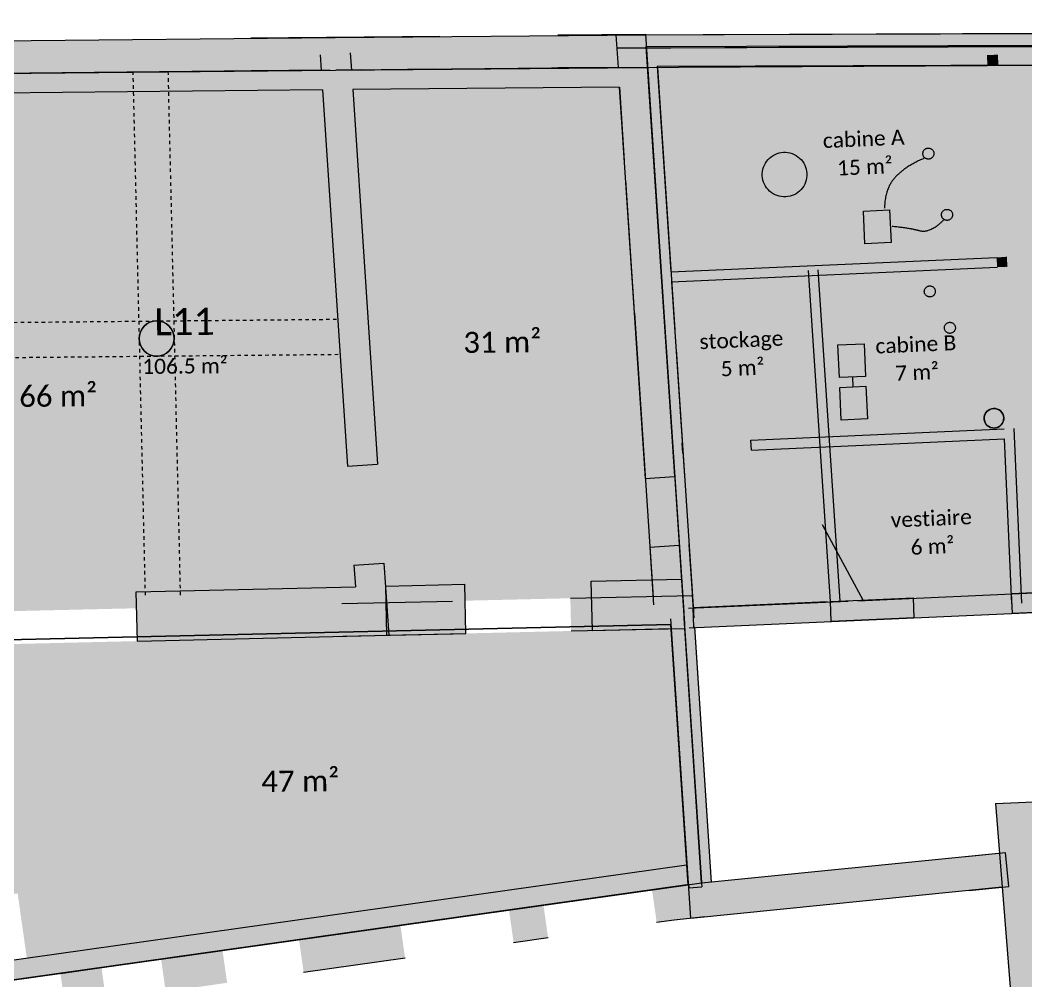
# Model space of a CAD drawing. Header units: centimetres. Extents: x 10781134 to 11746451, y 12092156 to 13482166.
# Drawn here: x 11708525 to 11710061, y 12098134 to 12099601 of the extents above; entities that cross this region are included whole.
import ezdxf

# ---------------------------------------------------------------- set-up
doc = ezdxf.new("R2010")
doc.units = ezdxf.units.CM
doc.header["$LTSCALE"] = 5
doc.linetypes.add('Lijnpatroon-1', pattern=[2.12, 1.06, -1.06])
doc.linetypes.add('Lijnpatroon-11', pattern=[1.058075, 0.705383, -0.352692])
doc.layers.get('0').update_dxf_attribs({"lineweight": 5})
for name, color, linetype, lineweight in [('_Nieuw-2 aanzicht', 7, 'Continuous', 5), ('Bestaand-4 massa', 7, 'Continuous', 5), ('Tekst-ruimtelabel', 7, 'Lijnpatroon-11', 13)]:
    doc.layers.add(name, color=color, linetype=linetype, lineweight=lineweight)
for name, color, linetype, lineweight, true_color in [('_Nieuw-4 massa', 7, 'Continuous', 5, 0xc2324a9a), ('Bestaand-1 stippelijn', 7, 'Lijnpatroon-1', 5, 0xc25d5d5d), ('Bestaand-2 aanzicht', 7, 'Continuous', 5, 0xc2555555), ('Lijnen-meubilair los', 7, 'Continuous', 5, 0xc24c4c4c), ('Oppervlakte-netto', 5, 'Continuous', 5, 0xc20000ff)]:
    doc.layers.add(name, color=color, linetype=linetype, lineweight=lineweight, true_color=true_color)
doc.layers.add('Tekst-ruimtelabel-corrigé', color=7, linetype='Lijnpatroon-11')
doc.styles.add('Corbel', font='')
doc.styles.get('Corbel').set_extended_font_data('Corbel')

msp = doc.modelspace()

# ---------------------------------------------------------------- hatches: boundary and pattern name
at = {"linetype": 'Continuous', "lineweight": 0}
msp.add_hatch(color=254, dxfattribs=at).paths.add_polyline_path([(11708252.6, 12098887.4), (11708382.6, 12098890.4), (11708387.1, 12098695.5), (11709492, 12098721), (11709449.9, 12099356.4), (11709437, 12099529.3), (11709046.7, 12099524.6), (11709046.7, 12099524.7), (11708137.5, 12099516.7), (11708149.3, 12099297.2), (11708099.4, 12099294.5), (11708098.5, 12099312.1), (11708083.3, 12099324.5), (11708056.7, 12099337), (11708041.4, 12099340.3), (11708019.7, 12099340.9), (11708005.3, 12099338.7), (11707988.7, 12099333.3), (11707974.5, 12099325.1), (11707959.6, 12099314.3), (11707943.7, 12099295.3), (11707938.9, 12099286.9), (11707931.8, 12099269), (11707929, 12099256.2), (11707927.9, 12099242.4), (11707928.5, 12099230), (11707930.3, 12099219.3), (11708010.9, 12099241.9), (11708081.3, 12098983.5), (11708250.3, 12098987.4)])
at = {"layer": 'Bestaand-4 massa', "linetype": 'Continuous', "lineweight": 0}
msp.add_hatch(color=7, dxfattribs=at).paths.add_polyline_path([(11710021.3, 12099005.2), (11710022.5, 12099004.3), (11710023.5, 12099003.3), (11710024.5, 12099002.2), (11710025.3, 12099000.9), (11710026.1, 12098999.7), (11710026.6, 12098998.3), (11710027.1, 12098996.9), (11710027.4, 12098995.5), (11710027.6, 12098994), (11710027.6, 12098992.5), (11710027.5, 12098991.1), (11710027.2, 12098989.6), (11710026.8, 12098988.2), (11710026.3, 12098986.8), (11710025.6, 12098985.5), (11710024.8, 12098984.3), (11710023.9, 12098983.1), (11710022.9, 12098982.1), (11710021.8, 12098981.1), (11710020.6, 12098980.3), (11710019.3, 12098979.6), (11710017.9, 12098979), (11710016.5, 12098978.5), (11710015.1, 12098978.2), (11710013.6, 12098978), (11710012.2, 12098978), (11710010.7, 12098978.1), (11710009.2, 12098978.4), (11710007.8, 12098978.8), (11710006.5, 12098979.3), (11710005.1, 12098980), (11710003.9, 12098980.8), (11710002.7, 12098981.7), (11710001.7, 12098982.7), (11710000.7, 12098983.8), (11709999.9, 12098985.1), (11709999.2, 12098986.3), (11709998.6, 12098987.7), (11709998.1, 12098989.1), (11709997.8, 12098990.5), (11709997.7, 12098992), (11709997.6, 12098993.5), (11709997.7, 12098994.9), (11709998, 12098996.4), (11709998.4, 12098997.8), (11709998.9, 12098999.2), (11709999.6, 12099000.5), (11710000.4, 12099001.7), (11710001.3, 12099002.9), (11710002.3, 12099003.9), (11710003.5, 12099004.9), (11710004.7, 12099005.7), (11710006, 12099006.4), (11710007.3, 12099007), (11710008.7, 12099007.5), (11710010.1, 12099007.8), (11710011.6, 12099008), (11710013.1, 12099008), (11710014.5, 12099007.9), (11710016, 12099007.6), (11710017.4, 12099007.2), (11710018.8, 12099006.7), (11710020.1, 12099006)])
at = {"layer": 'Oppervlakte-netto', "linetype": 'Continuous', "lineweight": 0, "true_color": 0x0000bf}
msp.add_hatch(color=41, dxfattribs=at).paths.add_polyline_path([(11710054.5, 12098725.4), (11710760.1, 12098756.6), (11710723.9, 12099572.1), (11710239.6, 12099533.3), (11710018.8, 12099532.6)])
at = {"layer": 'Oppervlakte-netto', "linetype": 'Continuous', "lineweight": 0, "true_color": 0x0000ff}
msp.add_hatch(color=254, dxfattribs=at).paths.add_polyline_path([(11708395, 12098645.4), (11708421, 12098253), (11708521.6, 12098267.3), (11708535.6, 12098168.2), (11709543.1, 12098310.6), (11709520.3, 12098671.7)])

# ---------------------------------------------------------------- linework, layer by layer
at = {"color": 254}
for points in [[(11709520.1, 12099201.4), (11709536.7, 12098954.8), (11709729.9, 12099210.8), (11709746.3, 12098964.1)], [(11709762.3, 12098949.8), (11709777.9, 12098713.6), (11710029, 12098961.8), (11710039.5, 12098724.8)]]:
    msp.add_solid(points, dxfattribs=at)
at = {"layer": '_Nieuw-2 aanzicht'}
msp.add_line((11709750.2, 12098830.6), (11709812.9, 12098714.7), dxfattribs=at)
at = {"layer": '_Nieuw-4 massa'}
for p, q in [((11708877.6, 12099573.9), (11709166.5, 12099576.7)), ((11709346.5, 12099578.5), (11709480.4, 12099579.8)), ((11709436.8, 12099558.5), (11710238.9, 12099563.3)), ((11709481.2, 12099560.8), (11710238.4, 12099563.3)), ((11709481.2, 12099560.8), (11709524.8, 12098903.8)), ((11710003.8, 12099531.9), (11710003.1, 12099547.7)), ((11710018.8, 12099532.6), (11710018.1, 12099548.3)), ((11709438.5, 12099528.5), (11709031.3, 12099524.9)), ((11709347, 12099528.5), (11709438.7, 12099529.4)), ((11709437, 12099528.5), (11710239, 12099533.3)), ((11709483.7, 12099528.8), (11709538.9, 12098696.8)), ((11709498.3, 12099530.8), (11710239.6, 12099533.3)), ((11709498.3, 12099530.8), (11709519.1, 12099216.4)), ((11709498.8, 12099528.9), (11709525.3, 12099127.9)), ((11708985.2, 12099524.5), (11708138.3, 12099515.9)), ((11708878.1, 12099523.9), (11708998.2, 12099525.1)), ((11709008.2, 12099525.2), (11709046.7, 12099525.5)), ((11709076.7, 12099525.8), (11709157.1, 12099526.6)), ((11709167.1, 12099526.7), (11709167, 12099526.7)), ((11709440.5, 12099498.5), (11709033.3, 12099494.9)), ((11708987.2, 12099494.6), (11708138.6, 12099485.9)), ((11709519.1, 12099216.4), (11710016.7, 12099238.7)), ((11710016.7, 12099238.7), (11710016.7, 12099238.7)), ((11710032.4, 12099224.4), (11710031.7, 12099239.4)), ((11709520.1, 12099201.4), (11710017.4, 12099223.7)), ((11709762.9, 12098713), (11709729.5, 12099218.7)), ((11709520.1, 12099201.4), (11709539.8, 12098904.8)), ((11709527.3, 12099097.9), (11709553.8, 12098697.8)), ((11709641.6, 12098959.5), (11710028.3, 12098976.8)), ((11710028.3, 12098976.8), (11710028.3, 12098976.8)), ((11710055.1, 12098710.4), (11710043.3, 12098977.4)), ((11709642.3, 12098944.5), (11710029, 12098961.8)), ((11710040.2, 12098709.7), (11710029, 12098961.8)), ((11709537.4, 12098939.8), (11709536.7, 12098954.8)), ((11709642.3, 12098944.5), (11709641.6, 12098959.5)), ((11709531.8, 12098799.1), (11709565.9, 12098283.8)), ((11709546.8, 12098800), (11709553.1, 12098703.7)), ((11709547.3, 12098673), (11711524.9, 12098760.4)), ((11709805, 12098714.4), (11710924.9, 12098763.9)), ((11710039.5, 12098725.2), (11710170.6, 12098731)), ((11709365.7, 12098718.1), (11709551.9, 12098722.4)), ((11709551.9, 12098722.4), (11709554.1, 12098688.4)), ((11709762.9, 12098713), (11709889.6, 12098718.6)), ((11709890.9, 12098688.6), (11709889.6, 12098718.6)), ((11710040.8, 12098695.2), (11710039.5, 12098725.2)), ((11709016.9, 12098710), (11709185.8, 12098713.9)), ((11709546, 12098702.9), (11709790, 12098713.7)), ((11709758, 12098712.7), (11709553.1, 12098703.7)), ((11709553.1, 12098703.7), (11709743, 12098712.1)), ((11709554.5, 12098673.7), (11709553.1, 12098703.7)), ((11709764.2, 12098683), (11709762.9, 12098713)), ((11710040.8, 12098695.2), (11710171.9, 12098701)), ((11709553.8, 12098697.8), (11709553.5, 12098697.7)), ((11709764.2, 12098683), (11709890.9, 12098688.6)), ((11709366.9, 12098668.1), (11709540.2, 12098672.1)), ((11709540.2, 12098672.1), (11709565.9, 12098283.8)), ((11709555.1, 12098673.7), (11709554.5, 12098673.7)), ((11709555.1, 12098673.7), (11709580.9, 12098284.7)), ((11709018.1, 12098660), (11709186.9, 12098663.9)), ((11709556.1, 12098658.5), (11709580.9, 12098284.7)), ((11709543.1, 12098310.6), (11708311.5, 12098136.6)), ((11709547.3, 12098280.9), (11708304.5, 12098105.3))]:
    msp.add_line(p, q, dxfattribs=at)
at = {"layer": '_Nieuw-4 massa', "color": 175, "true_color": 0x0000ff}
for points in [[(11708878.1, 12099523.9), (11708877.6, 12099573.9), (11709167, 12099526.7), (11709166.5, 12099576.7)], [(11709347, 12099528.5), (11709346.5, 12099578.5), (11709438.7, 12099529.4), (11709480.4, 12099579.8)], [(11709437, 12099528.5), (11709436.8, 12099558.5), (11710239, 12099533.3), (11710238.9, 12099563.3)], [(11709498.3, 12099530.8), (11709481.2, 12099560.8), (11710239.6, 12099533.3), (11710238.4, 12099563.3)], [(11709481.2, 12099560.8), (11709498.3, 12099530.8), (11709524.8, 12098903.8), (11709539.8, 12098904.8)], [(11710018.8, 12099532.6), (11710003.8, 12099531.9), (11710018.1, 12099548.3), (11710003.1, 12099547.7)], [(11709438.5, 12099528.5), (11709440.5, 12099498.5), (11709031.3, 12099524.9), (11709033.3, 12099494.9)], [(11709483.7, 12099528.8), (11709498.8, 12099528.9), (11709538.9, 12098696.8), (11709553.8, 12098697.8)], [(11708985.2, 12099524.5), (11708987.2, 12099494.6), (11708138.3, 12099515.9), (11708138.6, 12099485.9)], [(11709520.1, 12099201.4), (11709519.1, 12099216.4), (11710017.4, 12099223.7), (11710016.7, 12099238.7)], [(11710032.4, 12099224.4), (11710017.4, 12099223.7), (11710031.7, 12099239.4), (11710016.7, 12099238.7)], [(11709642.3, 12098944.5), (11709641.6, 12098959.5), (11710029, 12098961.8), (11710028.3, 12098976.8)], [(11710055.1, 12098710.4), (11710040.2, 12098709.7), (11710043.3, 12098977.4), (11710028.3, 12098976.8)], [(11709537.4, 12098939.8), (11709536.7, 12098954.8), (11709537.4, 12098939.8), (11709536.7, 12098954.8)], [(11709531.8, 12098799.1), (11709546.8, 12098800), (11709565.9, 12098283.8), (11709580.9, 12098284.7)], [(11709547.3, 12098673), (11709546, 12098702.9), (11711524.9, 12098760.4), (11711552.6, 12098791.7)], [(11710040.8, 12098695.2), (11710039.5, 12098725.2), (11710171.9, 12098701), (11710170.6, 12098731)], [(11709366.9, 12098668.1), (11709365.7, 12098718.1), (11709540.2, 12098672.1), (11709551.9, 12098722.4)], [(11709540.2, 12098672.1), (11709551.9, 12098722.4), (11709565.9, 12098283.8), (11709580.9, 12098284.7)], [(11709764.2, 12098683), (11709762.9, 12098713), (11709890.9, 12098688.6), (11709889.6, 12098718.6)], [(11709018.1, 12098660), (11709016.9, 12098710), (11709186.9, 12098663.9), (11709185.8, 12098713.9)], [(11709555.1, 12098673.7), (11709553.1, 12098703.7), (11709554.5, 12098673.7), (11709553.1, 12098703.7)], [(11709543.1, 12098310.6), (11709547.3, 12098280.9), (11708311.5, 12098136.6), (11708304.5, 12098105.3)]]:
    msp.add_solid(points, dxfattribs=at)
at = {"layer": 'Bestaand-1 stippelijn'}
for p, q in [((11708697.5, 12099522.8), (11708716.3, 12098721.5)), ((11708751.1, 12099522.8), (11708769.9, 12098722.7)), ((11708155.4, 12099136), (11709010.4, 12099144.3)), ((11708157.8, 12099082.4), (11709013.9, 12099090.7))]:
    msp.add_line(p, q, dxfattribs=at)
at = {"layer": 'Bestaand-2 aanzicht'}
msp.add_line((11710014.9, 12098404.4), (11711873.7, 12098486.9), dxfattribs=at)
msp.add_line((11710014.9, 12098404.4), (11711873.7, 12098486.9), dxfattribs=at)
at = {"layer": 'Bestaand-4 massa'}
for p, q in [((11708086, 12099565.3), (11709006.4, 12099574.8)), ((11709006.4, 12099574.7), (11709481.4, 12099578.5)), ((11709006.4, 12099574.7), (11709006.4, 12099574.8)), ((11709435.2, 12099578.5), (11710220.2, 12099581.1)), ((11709435.2, 12099578.5), (11709438.5, 12099528.5)), ((11709436.7, 12099578.8), (11710224, 12099581.4)), ((11709480.4, 12099579.8), (11709537.2, 12098722.9)), ((11709436.7, 12099558.8), (11710224.8, 12099561.4)), ((11709481.6, 12099558.6), (11710221, 12099561.1)), ((11708983.6, 12099548.2), (11708985.2, 12099524.5)), ((11709029.5, 12099551.2), (11709031.3, 12099524.9)), ((11709481.6, 12099558.6), (11709525, 12098903.8)), ((11709006.8, 12099524.7), (11709481.8, 12099528.5)), ((11709438.7, 12099529.4), (11709438.7, 12099528.5)), ((11708138.3, 12099515.9), (11709006.8, 12099524.8)), ((11709006.8, 12099524.8), (11709006.9, 12099524.8)), ((11709006.8, 12099524.8), (11709006.8, 12099524.7)), ((11709440.5, 12099498.5), (11709480.1, 12098900.9)), ((11709440.7, 12099498.5), (11709448.1, 12099386.3)), ((11708987.2, 12099494.6), (11709025.2, 12098919.6)), ((11709033.3, 12099494.9), (11709071.1, 12098922.7)), ((11709450.1, 12099356.4), (11709462.9, 12099163.3)), ((11709463.6, 12099153.3), (11709492.3, 12098720)), ((11709025.2, 12098919.6), (11709071.1, 12098922.7)), ((11709480.1, 12098900.9), (11709525, 12098903.8)), ((11709487, 12098796.1), (11709531.9, 12098799.1)), ((11709487, 12098796.1), (11709492.9, 12098707.8)), ((11709531.9, 12098799.1), (11709537.8, 12098710.8)), ((11709035.2, 12098768.8), (11709081.1, 12098771.9)), ((11709035.2, 12098768.8), (11709037.4, 12098735.5)), ((11709081.1, 12098771.9), (11709088.4, 12098661.7)), ((11709397.7, 12098744), (11709535.3, 12098747.3)), ((11709535.3, 12098747.3), (11709539.8, 12098679.7)), ((11708702.7, 12098727.7), (11709037.4, 12098735.5)), ((11709083.7, 12098736.6), (11709204.6, 12098739.5)), ((11709085.5, 12098661.7), (11709083.7, 12098736.6)), ((11709206.3, 12098664.5), (11709204.6, 12098739.5)), ((11709399.5, 12098669), (11709397.7, 12098744)), ((11708704.5, 12098652.7), (11708702.7, 12098727.7)), ((11709549.6, 12098229.6), (11709519.3, 12098686.5)), ((11709566.1, 12098283.5), (11709539.3, 12098687.8)), ((11709399.5, 12098669), (11709520.3, 12098671.9)), ((11709520.3, 12098671.9), (11709519.9, 12098678.4)), ((11708704.5, 12098652.7), (11709088.4, 12098661.7)), ((11709085.5, 12098661.7), (11709206.3, 12098664.5)), ((11710014.9, 12098404.4), (11710590, 12098429.9)), ((11710014.9, 12098404.4), (11710382.2, 12098420.7)), ((11710014.9, 12098404.4), (11710051.4, 12097949.1)), ((11710014.9, 12098404.4), (11710095.8, 12097395.6)), ((11709566.1, 12098283.5), (11710019.5, 12098328.9)), ((11709969.8, 12098323.6), (11710030.3, 12098329.6)), ((11710035.4, 12098277.9), (11710030.3, 12098329.6)), ((11709490.5, 12098272.8), (11709566, 12098283.5)), ((11709546.2, 12098281.2), (11709546.5, 12098275.8)), ((11709546.5, 12098275.8), (11709566.5, 12098277.2)), ((11709549.6, 12098229.6), (11710024.7, 12098277.2)), ((11709566, 12098283.5), (11709565.8, 12098283.5)), ((11709566.1, 12098282.6), (11709566.5, 12098277.2)), ((11709974.9, 12098271.9), (11710035.4, 12098277.9)), ((11709272, 12098242), (11709324.7, 12098249.4)), ((11709497.5, 12098223.3), (11709524.1, 12098227.1)), ((11709524.1, 12098227.1), (11709570.9, 12098231.8)), ((11708951.3, 12098196.7), (11709106.2, 12098218.6)), ((11709279, 12098192.5), (11709331.6, 12098199.9)), ((11708740.7, 12098166.9), (11708834.5, 12098180.2)), ((11708958.3, 12098147.2), (11709113.2, 12098169.1)), ((11708586.9, 12098145.2), (11708649.6, 12098154.1))]:
    msp.add_line(p, q, dxfattribs=at)
at = {"layer": 'Bestaand-4 massa', "linetype": 'Continuous', "lineweight": 5}
msp.add_lwpolyline([(11709481.7, 12099556.6)], dxfattribs=at)
msp.add_lwpolyline([(11709481.7, 12099556.6)], dxfattribs=at)
at = {"layer": 'Bestaand-4 massa'}
for points in [[(11708733.9, 12099141.6), (11708739.1, 12099141.1), (11708744.1, 12099139.6), (11708748.8, 12099137.1), (11708752.8, 12099133.8), (11708756.2, 12099129.7), (11708758.7, 12099125.1), (11708760.2, 12099120.1), (11708760.7, 12099114.8), (11708760.2, 12099109.6), (11708758.7, 12099104.6), (11708756.2, 12099099.9), (11708752.8, 12099095.9), (11708748.8, 12099092.5), (11708744.1, 12099090.1), (11708739.1, 12099088.5), (11708733.9, 12099088), (11708728.7, 12099088.5), (11708723.6, 12099090.1), (11708719, 12099092.5), (11708714.9, 12099095.9), (11708711.6, 12099099.9), (11708709.1, 12099104.6), (11708707.6, 12099109.6), (11708707.1, 12099114.8), (11708707.6, 12099120.1), (11708709.1, 12099125.1), (11708711.6, 12099129.7), (11708714.9, 12099133.8), (11708719, 12099137.1), (11708723.6, 12099139.6), (11708728.7, 12099141.1), (11708733.9, 12099141.6)], [(11708733.9, 12099141.6), (11708739.1, 12099141.1), (11708744.1, 12099139.6), (11708748.8, 12099137.1), (11708752.8, 12099133.8), (11708756.2, 12099129.7), (11708758.7, 12099125.1), (11708760.2, 12099120.1), (11708760.7, 12099114.8), (11708760.2, 12099109.6), (11708758.7, 12099104.6), (11708756.2, 12099099.9), (11708752.8, 12099095.9), (11708748.8, 12099092.5), (11708744.1, 12099090.1), (11708739.1, 12099088.5), (11708733.9, 12099088), (11708728.7, 12099088.5), (11708723.6, 12099090.1), (11708719, 12099092.5), (11708714.9, 12099095.9), (11708711.6, 12099099.9), (11708709.1, 12099104.6), (11708707.6, 12099109.6), (11708707.1, 12099114.8), (11708707.6, 12099120.1), (11708709.1, 12099125.1), (11708711.6, 12099129.7), (11708714.9, 12099133.8), (11708719, 12099137.1), (11708723.6, 12099139.6), (11708728.7, 12099141.1), (11708733.9, 12099141.6)], [(11708709.1, 12099125.1), (11708709.1, 12099125.1), (11708711.6, 12099129.7), (11708711.6, 12099129.7), (11708709.1, 12099125.1)], [(11708711.6, 12099129.7), (11708711.6, 12099129.7), (11708714.9, 12099133.8), (11708714.9, 12099133.8), (11708711.6, 12099129.7)], [(11708714.9, 12099133.8), (11708714.9, 12099133.8), (11708719, 12099137.1), (11708719, 12099137.1), (11708714.9, 12099133.8)], [(11708719, 12099137.1), (11708719, 12099137.1), (11708723.6, 12099139.6), (11708723.6, 12099139.6), (11708719, 12099137.1)], [(11708723.6, 12099139.6), (11708723.6, 12099139.6), (11708728.7, 12099141.1), (11708728.7, 12099141.1), (11708723.6, 12099139.6)], [(11708728.7, 12099141.1), (11708728.7, 12099141.1), (11708733.9, 12099141.6), (11708733.9, 12099141.6), (11708728.7, 12099141.1)], [(11708733.9, 12099141.6), (11708733.9, 12099141.6), (11708739.1, 12099141.1), (11708739.1, 12099141.1), (11708733.9, 12099141.6)], [(11708739.1, 12099141.1), (11708739.1, 12099141.1), (11708744.1, 12099139.6), (11708744.1, 12099139.6), (11708739.1, 12099141.1)], [(11708744.1, 12099139.6), (11708744.1, 12099139.6), (11708748.8, 12099137.1), (11708748.8, 12099137.1), (11708744.1, 12099139.6)], [(11708748.8, 12099137.1), (11708748.8, 12099137.1), (11708752.8, 12099133.8), (11708752.8, 12099133.8), (11708748.8, 12099137.1)], [(11708752.8, 12099133.8), (11708752.8, 12099133.8), (11708756.2, 12099129.7), (11708756.2, 12099129.7), (11708752.8, 12099133.8)], [(11708756.2, 12099129.7), (11708756.2, 12099129.7), (11708758.7, 12099125.1), (11708758.7, 12099125.1), (11708756.2, 12099129.7)], [(11708707.1, 12099114.8), (11708707.1, 12099114.8), (11708707.6, 12099120.1), (11708707.6, 12099120.1), (11708707.1, 12099114.8)], [(11708707.6, 12099109.6), (11708707.6, 12099109.6), (11708707.1, 12099114.8), (11708707.1, 12099114.8), (11708707.6, 12099109.6)], [(11708707.6, 12099120.1), (11708707.6, 12099120.1), (11708709.1, 12099125.1), (11708709.1, 12099125.1), (11708707.6, 12099120.1)], [(11708758.7, 12099125.1), (11708758.7, 12099125.1), (11708760.2, 12099120.1), (11708760.2, 12099120.1), (11708758.7, 12099125.1)], [(11708760.2, 12099120.1), (11708760.2, 12099120.1), (11708760.7, 12099114.8), (11708760.7, 12099114.8), (11708760.2, 12099120.1)], [(11708760.7, 12099114.8), (11708760.7, 12099114.8), (11708760.2, 12099109.6), (11708760.2, 12099109.6), (11708760.7, 12099114.8)], [(11708709.1, 12099104.6), (11708709.1, 12099104.6), (11708707.6, 12099109.6), (11708707.6, 12099109.6), (11708709.1, 12099104.6)], [(11708711.6, 12099099.9), (11708711.6, 12099099.9), (11708709.1, 12099104.6), (11708709.1, 12099104.6), (11708711.6, 12099099.9)], [(11708714.9, 12099095.9), (11708714.9, 12099095.9), (11708711.6, 12099099.9), (11708711.6, 12099099.9), (11708714.9, 12099095.9)], [(11708756.2, 12099099.9), (11708756.2, 12099099.9), (11708752.8, 12099095.9), (11708752.8, 12099095.9), (11708756.2, 12099099.9)], [(11708758.7, 12099104.6), (11708758.7, 12099104.6), (11708756.2, 12099099.9), (11708756.2, 12099099.9), (11708758.7, 12099104.6)], [(11708760.2, 12099109.6), (11708760.2, 12099109.6), (11708758.7, 12099104.6), (11708758.7, 12099104.6), (11708760.2, 12099109.6)], [(11708719, 12099092.5), (11708719, 12099092.5), (11708714.9, 12099095.9), (11708714.9, 12099095.9), (11708719, 12099092.5)], [(11708723.6, 12099090.1), (11708723.6, 12099090.1), (11708719, 12099092.5), (11708719, 12099092.5), (11708723.6, 12099090.1)], [(11708728.7, 12099088.5), (11708728.7, 12099088.5), (11708723.6, 12099090.1), (11708723.6, 12099090.1), (11708728.7, 12099088.5)], [(11708733.9, 12099088), (11708733.9, 12099088), (11708728.7, 12099088.5), (11708728.7, 12099088.5), (11708733.9, 12099088)], [(11708739.1, 12099088.5), (11708739.1, 12099088.5), (11708733.9, 12099088), (11708733.9, 12099088), (11708739.1, 12099088.5)], [(11708744.1, 12099090.1), (11708744.1, 12099090.1), (11708739.1, 12099088.5), (11708739.1, 12099088.5), (11708744.1, 12099090.1)], [(11708748.8, 12099092.5), (11708748.8, 12099092.5), (11708744.1, 12099090.1), (11708744.1, 12099090.1), (11708748.8, 12099092.5)], [(11708752.8, 12099095.9), (11708752.8, 12099095.9), (11708748.8, 12099092.5), (11708748.8, 12099092.5), (11708752.8, 12099095.9)], [(11710027.6, 12098993.7), (11710027.4, 12098990.7), (11710026.7, 12098987.9), (11710025.4, 12098985.2), (11710023.7, 12098982.9), (11710021.5, 12098980.9), (11710019, 12098979.4), (11710016.2, 12098978.4), (11710013.3, 12098978), (11710010.3, 12098978.2), (11710007.5, 12098978.9), (11710004.8, 12098980.2), (11710002.5, 12098981.9), (11710000.5, 12098984.1), (11709999, 12098986.7), (11709998, 12098989.4), (11709997.6, 12098992.3), (11709997.8, 12098995.3), (11709998.5, 12098998.1), (11709999.8, 12099000.8), (11710001.6, 12099003.1), (11710003.7, 12099005.1), (11710006.3, 12099006.6), (11710009, 12099007.6), (11710012, 12099008), (11710014.9, 12099007.8), (11710017.7, 12099007.1), (11710020.4, 12099005.8), (11710022.7, 12099004.1), (11710024.7, 12099001.9), (11710026.2, 12098999.3), (11710027.2, 12098996.6), (11710027.6, 12098993.7)], [(11710027.6, 12098993.7), (11710027.4, 12098990.7), (11710026.7, 12098987.9), (11710025.4, 12098985.2), (11710023.7, 12098982.9), (11710021.5, 12098980.9), (11710019, 12098979.4), (11710016.2, 12098978.4), (11710013.3, 12098978), (11710010.3, 12098978.2), (11710007.5, 12098978.9), (11710004.8, 12098980.2), (11710002.5, 12098981.9), (11710000.5, 12098984.1), (11709999, 12098986.7), (11709998, 12098989.4), (11709997.6, 12098992.3), (11709997.8, 12098995.3), (11709998.5, 12098998.1), (11709999.8, 12099000.8), (11710001.6, 12099003.1), (11710003.7, 12099005.1), (11710006.3, 12099006.6), (11710009, 12099007.6), (11710012, 12099008), (11710014.9, 12099007.8), (11710017.7, 12099007.1), (11710020.4, 12099005.8), (11710022.7, 12099004.1), (11710024.7, 12099001.9), (11710026.2, 12098999.3), (11710027.2, 12098996.6), (11710027.6, 12098993.7)], [(11710003.7, 12099005.1), (11710003.7, 12099005.1), (11710006.3, 12099006.6), (11710006.3, 12099006.6), (11710003.7, 12099005.1)], [(11710006.3, 12099006.6), (11710006.3, 12099006.6), (11710009, 12099007.6), (11710009, 12099007.6), (11710006.3, 12099006.6)], [(11710009, 12099007.6), (11710009, 12099007.6), (11710012, 12099008), (11710012, 12099008), (11710009, 12099007.6)], [(11710012, 12099008), (11710012, 12099008), (11710014.9, 12099007.8), (11710014.9, 12099007.8), (11710012, 12099008)], [(11710014.9, 12099007.8), (11710014.9, 12099007.8), (11710017.7, 12099007.1), (11710017.7, 12099007.1), (11710014.9, 12099007.8)], [(11710017.7, 12099007.1), (11710017.7, 12099007.1), (11710020.4, 12099005.8), (11710020.4, 12099005.8), (11710017.7, 12099007.1)], [(11709997.6, 12098992.3), (11709997.6, 12098992.3), (11709997.8, 12098995.3), (11709997.8, 12098995.3), (11709997.6, 12098992.3)], [(11709998, 12098989.4), (11709998, 12098989.4), (11709997.6, 12098992.3), (11709997.6, 12098992.3), (11709998, 12098989.4)], [(11709997.8, 12098995.3), (11709997.8, 12098995.3), (11709998.5, 12098998.1), (11709998.5, 12098998.1), (11709997.8, 12098995.3)], [(11709998.5, 12098998.1), (11709998.5, 12098998.1), (11709999.8, 12099000.8), (11709999.8, 12099000.8), (11709998.5, 12098998.1)], [(11709999.8, 12099000.8), (11709999.8, 12099000.8), (11710001.6, 12099003.1), (11710001.6, 12099003.1), (11709999.8, 12099000.8)], [(11710001.6, 12099003.1), (11710001.6, 12099003.1), (11710003.7, 12099005.1), (11710003.7, 12099005.1), (11710001.6, 12099003.1)], [(11710020.4, 12099005.8), (11710020.4, 12099005.8), (11710022.7, 12099004.1), (11710022.7, 12099004.1), (11710020.4, 12099005.8)], [(11710022.7, 12099004.1), (11710022.7, 12099004.1), (11710024.7, 12099001.9), (11710024.7, 12099001.9), (11710022.7, 12099004.1)], [(11710024.7, 12099001.9), (11710024.7, 12099001.9), (11710026.2, 12098999.3), (11710026.2, 12098999.3), (11710024.7, 12099001.9)], [(11710026.2, 12098999.3), (11710026.2, 12098999.3), (11710027.2, 12098996.6), (11710027.2, 12098996.6), (11710026.2, 12098999.3)], [(11710027.2, 12098996.6), (11710027.2, 12098996.6), (11710027.6, 12098993.7), (11710027.6, 12098993.7), (11710027.2, 12098996.6)], [(11710027.6, 12098993.7), (11710027.6, 12098993.7), (11710027.4, 12098990.7), (11710027.4, 12098990.7), (11710027.6, 12098993.7)], [(11709999, 12098986.7), (11709999, 12098986.7), (11709998, 12098989.4), (11709998, 12098989.4), (11709999, 12098986.7)], [(11710000.5, 12098984.1), (11710000.5, 12098984.1), (11709999, 12098986.7), (11709999, 12098986.7), (11710000.5, 12098984.1)], [(11710002.5, 12098981.9), (11710002.5, 12098981.9), (11710000.5, 12098984.1), (11710000.5, 12098984.1), (11710002.5, 12098981.9)], [(11710004.8, 12098980.2), (11710004.8, 12098980.2), (11710002.5, 12098981.9), (11710002.5, 12098981.9), (11710004.8, 12098980.2)], [(11710007.5, 12098978.9), (11710007.5, 12098978.9), (11710004.8, 12098980.2), (11710004.8, 12098980.2), (11710007.5, 12098978.9)], [(11710010.3, 12098978.2), (11710010.3, 12098978.2), (11710007.5, 12098978.9), (11710007.5, 12098978.9), (11710010.3, 12098978.2)], [(11710013.3, 12098978), (11710013.3, 12098978), (11710010.3, 12098978.2), (11710010.3, 12098978.2), (11710013.3, 12098978)], [(11710016.2, 12098978.4), (11710016.2, 12098978.4), (11710013.3, 12098978), (11710013.3, 12098978), (11710016.2, 12098978.4)], [(11710019, 12098979.4), (11710019, 12098979.4), (11710016.2, 12098978.4), (11710016.2, 12098978.4), (11710019, 12098979.4)], [(11710021.5, 12098980.9), (11710021.5, 12098980.9), (11710019, 12098979.4), (11710019, 12098979.4), (11710021.5, 12098980.9)], [(11710023.7, 12098982.9), (11710023.7, 12098982.9), (11710021.5, 12098980.9), (11710021.5, 12098980.9), (11710023.7, 12098982.9)], [(11710025.4, 12098985.2), (11710025.4, 12098985.2), (11710023.7, 12098982.9), (11710023.7, 12098982.9), (11710025.4, 12098985.2)], [(11710026.7, 12098987.9), (11710026.7, 12098987.9), (11710025.4, 12098985.2), (11710025.4, 12098985.2), (11710026.7, 12098987.9)], [(11710027.4, 12098990.7), (11710027.4, 12098990.7), (11710026.7, 12098987.9), (11710026.7, 12098987.9), (11710027.4, 12098990.7)], [(11708429.6, 12098123), (11708394.5, 12098652.2), (11709519.4, 12098678.2), (11709545.7, 12098280.6), (11708429.6, 12098123)], [(11708429.6, 12098123), (11708394.5, 12098652.2), (11709519.4, 12098678.2), (11709545.7, 12098280.6), (11708429.6, 12098123)], [(11708394.5, 12098652.2), (11708394.5, 12098652.2), (11709519.4, 12098678.2), (11709519.4, 12098678.2), (11708394.5, 12098652.2)], [(11709519.4, 12098678.2), (11709519.4, 12098678.2), (11709545.7, 12098280.6), (11709545.7, 12098280.6), (11709519.4, 12098678.2)], [(11709545.7, 12098280.6), (11709545.7, 12098280.6), (11708429.6, 12098123), (11708429.6, 12098123), (11709545.7, 12098280.6)]]:
    msp.add_lwpolyline(points, dxfattribs=at)
at = {"layer": 'Bestaand-4 massa', "flags": 128}
msp.add_lwpolyline([(11710021.3, 12099005.2), (11710022.5, 12099004.3), (11710023.5, 12099003.3), (11710024.5, 12099002.2), (11710025.3, 12099000.9), (11710026.1, 12098999.7), (11710026.6, 12098998.3), (11710027.1, 12098996.9), (11710027.4, 12098995.5), (11710027.6, 12098994), (11710027.6, 12098992.5), (11710027.5, 12098991.1), (11710027.2, 12098989.6), (11710026.8, 12098988.2), (11710026.3, 12098986.8), (11710025.6, 12098985.5), (11710024.8, 12098984.3), (11710023.9, 12098983.1), (11710022.9, 12098982.1), (11710021.8, 12098981.1), (11710020.6, 12098980.3), (11710019.3, 12098979.6), (11710017.9, 12098979), (11710016.5, 12098978.5), (11710015.1, 12098978.2), (11710013.6, 12098978), (11710012.2, 12098978), (11710010.7, 12098978.1), (11710009.2, 12098978.4), (11710007.8, 12098978.8), (11710006.5, 12098979.3), (11710005.1, 12098980), (11710003.9, 12098980.8), (11710002.7, 12098981.7), (11710001.7, 12098982.7), (11710000.7, 12098983.8), (11709999.9, 12098985.1), (11709999.2, 12098986.3), (11709998.6, 12098987.7), (11709998.1, 12098989.1), (11709997.8, 12098990.5), (11709997.7, 12098992), (11709997.6, 12098993.5), (11709997.7, 12098994.9), (11709998, 12098996.4), (11709998.4, 12098997.8), (11709998.9, 12098999.2), (11709999.6, 12099000.5), (11710000.4, 12099001.7), (11710001.3, 12099002.9), (11710002.3, 12099003.9), (11710003.5, 12099004.9), (11710004.7, 12099005.7), (11710006, 12099006.4), (11710007.3, 12099007), (11710008.7, 12099007.5), (11710010.1, 12099007.8), (11710011.6, 12099008), (11710013.1, 12099008), (11710014.5, 12099007.9), (11710016, 12099007.6), (11710017.4, 12099007.2), (11710018.8, 12099006.7), (11710020.1, 12099006)], close=True, dxfattribs=at)
at = {"layer": 'Bestaand-4 massa', "color": 7}
for points in [[(11708138.3, 12099515.9), (11708086, 12099565.3), (11709006.9, 12099524.8), (11709006.4, 12099574.8)], [(11709006.8, 12099524.7), (11709006.4, 12099574.7), (11709481.8, 12099528.5), (11709481.4, 12099578.5)], [(11709481.6, 12099558.6), (11709435.2, 12099578.5), (11710221, 12099561.1), (11710220.2, 12099581.1)], [(11709435.2, 12099578.5), (11709481.6, 12099558.6), (11709480.1, 12098900.9), (11709525, 12098903.8)], [(11709436.7, 12099558.8), (11709436.7, 12099578.8), (11710224.8, 12099561.4), (11710224, 12099581.4)], [(11709438.7, 12099529.4), (11709480.4, 12099579.8), (11709492.3, 12098720), (11709537.2, 12098722.9)], [(11708983.6, 12099548.2), (11709029.5, 12099551.2), (11709025.2, 12098919.6), (11709071.1, 12098922.7)], [(11709487, 12098796.1), (11709531.9, 12098799.1), (11709492.9, 12098707.8), (11709537.8, 12098710.8)], [(11709035.2, 12098768.8), (11709081.1, 12098771.9), (11709037.4, 12098735.5), (11709088.4, 12098661.7)], [(11709399.5, 12098669), (11709397.7, 12098744), (11709520.3, 12098671.9), (11709535.3, 12098747.3)], [(11709520.3, 12098671.9), (11709535.3, 12098747.3), (11709519.9, 12098678.4), (11709539.8, 12098679.7)], [(11708704.5, 12098652.7), (11708702.7, 12098727.7), (11709088.4, 12098661.7), (11709037.4, 12098735.5)], [(11709085.5, 12098661.7), (11709083.7, 12098736.6), (11709206.3, 12098664.5), (11709204.6, 12098739.5)], [(11709566.1, 12098283.5), (11709549.6, 12098229.6), (11709539.3, 12098687.8), (11709519.3, 12098686.5)], [(11710118.7, 12098316.9), (11710014.9, 12098404.4), (11710594, 12098338), (11710590, 12098429.9)], [(11710118.7, 12098316.9), (11710014.9, 12098404.4), (11710386.3, 12098328.8), (11710382.2, 12098420.7)], [(11710014.9, 12098404.4), (11710118.7, 12098316.9), (11710051.4, 12097949.1), (11710147.6, 12097956.8)], [(11710014.9, 12098404.4), (11710118.7, 12098316.9), (11710095.8, 12097395.6), (11710181.5, 12097534.1)], [(11709549.6, 12098229.6), (11709566.1, 12098283.5), (11710024.7, 12098277.2), (11710019.5, 12098328.9)], [(11709974.9, 12098271.9), (11709969.8, 12098323.6), (11710035.4, 12098277.9), (11710030.3, 12098329.6)], [(11709814.7, 12098256), (11709809.6, 12098307.7), (11709814.7, 12098256), (11709809.6, 12098307.7)], [(11709497.5, 12098223.3), (11709490.5, 12098272.8), (11709524.1, 12098227.1), (11709566, 12098283.5)], [(11709524.1, 12098227.1), (11709566, 12098283.5), (11709570.9, 12098231.8), (11709565.8, 12098283.5)], [(11709546.2, 12098281.2), (11709566.1, 12098282.6), (11709546.5, 12098275.8), (11709566.5, 12098277.2)], [(11709279, 12098192.5), (11709272, 12098242), (11709331.6, 12098199.9), (11709324.7, 12098249.4)], [(11708958.3, 12098147.2), (11708951.3, 12098196.7), (11709113.2, 12098169.1), (11709106.2, 12098218.6)], [(11708747.7, 12098117.4), (11708740.7, 12098166.9), (11708841.5, 12098130.7), (11708834.5, 12098180.2)], [(11708593.9, 12098095.7), (11708586.9, 12098145.2), (11708656.6, 12098104.5), (11708649.6, 12098154.1)]]:
    msp.add_solid(points, dxfattribs=at)
at = {"layer": 'Oppervlakte-netto', "color": 41, "linetype": 'Continuous', "true_color": 0x0000bf}
for points in [[(11709498.3, 12099530.8), (11709519.1, 12099216.4), (11710003.8, 12099531.9), (11710016.7, 12099238.7)], [(11709745, 12099211.5), (11709761.3, 12098964.7), (11710017.4, 12099223.7), (11710028.3, 12098977)]]:
    msp.add_solid(points, dxfattribs=at)
at = {"layer": 'Oppervlakte-netto', "color": 254, "true_color": 0x0000ff}
for points in [[(11709033.3, 12099494.9), (11709440.5, 12099498.5), (11709083.7, 12098736.6), (11709490.3, 12098746.2)], [(11708138.6, 12099485.9), (11708987.2, 12099494.6), (11708174.4, 12098715.2), (11709037.4, 12098735.5)]]:
    msp.add_solid(points, dxfattribs=at)

# ---------------------------------------------------------------- texts
at = {"layer": 'Tekst-ruimtelabel', "attachment_point": 2, "line_spacing_factor": 1.119614, "style": 'Corbel'}
for s, insert, char_height, rotation in [('cabine A\\P15 m²{\\fArial|b0|i0|c0|p0;\\H1.534x; }', (11709813.1, 12099431.3), 22.967, 2.5128), ('L11{\\H0.5556x;\\P106.5 }{\\H0.5556x;m²}{\\H0.5556x; }', (11708776.2, 12099161.4), 41.341, 0.5578), ('\\P{\\H1.4x;31 }{\\H1.4x;m²} ', (11709261.2, 12099168.3), 22.967, 0.5572), ('stockage\\P5 m²{\\fArial|b0|i0|c0|p0;\\H1.534x; }', (11709626.3, 12099124.2), 22.967, 2.5128), ('\\P{\\H1.4x;66 }{\\H1.4x;m²} ', (11708582.9, 12099085.9), 22.967, 0.5572), ('vestiaire\\P6 m²{\\fArial|b0|i0|c0|p0;\\H1.534x; }', (11709916.4, 12098851.6), 22.967, 2.5128), ('\\P{\\H1.4x;47 }{\\H1.4x;m²} ', (11708952.7, 12098497.8), 22.967, 0.5572)]:
    msp.add_mtext(s, dxfattribs=dict(at, insert=insert, char_height=char_height, rotation=rotation))
at = {"layer": 'Tekst-ruimtelabel-corrigé', "attachment_point": 2, "line_spacing_factor": 1.119614, "style": 'Corbel'}
for s, insert, char_height, rotation in [('cabine A\\P15 m²{\\fArial|b0|i0|c0|p0;\\H1.534x; }', (11709813.1, 12099431.3), 22.967, 2.5128), ('L11{\\H0.5556x;\\P106.5 }{\\H0.5556x;m²}{\\H0.5556x; }', (11708776.2, 12099161.4), 41.341, 0.5578), ('\\P{\\H1.4x;31 }{\\H1.4x;m²} ', (11709261.2, 12099168.3), 22.967, 0.5572), ('stockage\\P5 m²{\\fArial|b0|i0|c0|p0;\\H1.534x; }', (11709626.3, 12099124.2), 22.967, 2.5128), ('\\P{\\H1.4x;66 }{\\H1.4x;m²} ', (11708582.9, 12099085.9), 22.967, 0.5572), ('vestiaire\\P6 m²{\\fArial|b0|i0|c0|p0;\\H1.534x; }', (11709916.4, 12098851.6), 22.967, 2.5128), ('\\P{\\H1.4x;47 }{\\H1.4x;m²} ', (11708952.7, 12098497.8), 22.967, 0.5572)]:
    msp.add_mtext(s, dxfattribs=dict(at, insert=insert, char_height=char_height, rotation=rotation))

# ---------------------------------------------------------------- next in the draw order: wipeouts: each hides what was drawn before it
at = {"color": 255}
for points in [[(11709919.8, 12099393), (11709919.4, 12099392.3), (11709918.8, 12099391.7), (11709918.3, 12099391.1), (11709917.6, 12099390.5), (11709917, 12099390.1), (11709916.2, 12099389.7), (11709915.5, 12099389.3), (11709914.7, 12099389.1), (11709913.9, 12099388.9), (11709913.1, 12099388.8), (11709912.2, 12099388.8), (11709911.4, 12099388.9), (11709910.6, 12099389), (11709909.8, 12099389.2), (11709909, 12099389.5), (11709908.3, 12099389.9), (11709907.6, 12099390.4), (11709906.9, 12099390.9), (11709906.3, 12099391.5), (11709905.8, 12099392.1), (11709905.3, 12099392.8), (11709904.9, 12099393.5), (11709904.6, 12099394.2), (11709904.4, 12099395), (11709904.2, 12099395.8), (11709904.1, 12099396.7), (11709904.1, 12099397.5), (11709904.1, 12099398.3), (11709904.3, 12099399.1), (11709904.5, 12099399.9), (11709904.8, 12099400.7), (11709905.2, 12099401.4), (11709905.6, 12099402.1), (11709906.2, 12099402.8), (11709906.7, 12099403.4), (11709907.4, 12099403.9), (11709908, 12099404.4), (11709908.8, 12099404.8), (11709909.5, 12099405.1), (11709910.3, 12099405.4), (11709911.1, 12099405.5), (11709911.9, 12099405.6), (11709912.8, 12099405.6), (11709913.6, 12099405.6), (11709914.4, 12099405.4), (11709915.2, 12099405.2), (11709916, 12099404.9), (11709916.7, 12099404.5), (11709917.4, 12099404.1), (11709918.1, 12099403.6), (11709918.7, 12099403), (11709919.2, 12099402.3), (11709919.7, 12099401.7), (11709920.1, 12099400.9), (11709920.4, 12099400.2), (11709920.6, 12099399.4), (11709920.8, 12099398.6), (11709920.9, 12099397.8), (11709920.9, 12099396.9), (11709920.9, 12099396.1), (11709920.7, 12099395.3), (11709920.5, 12099394.5), (11709920.2, 12099393.7)], [(11709713.2, 12099337.8), (11709710.4, 12099335.9), (11709707.5, 12099334.4), (11709704.4, 12099333.1), (11709701.2, 12099332.1), (11709697.9, 12099331.5), (11709694.6, 12099331.1), (11709691.2, 12099331.1), (11709687.9, 12099331.5), (11709684.6, 12099332.1), (11709681.4, 12099333.1), (11709678.3, 12099334.4), (11709675.4, 12099335.9), (11709672.6, 12099337.8), (11709670, 12099339.9), (11709667.7, 12099342.3), (11709665.5, 12099344.8), (11709663.7, 12099347.6), (11709662.1, 12099350.6), (11709660.8, 12099353.7), (11709659.8, 12099356.8), (11709659.2, 12099360.1), (11709658.9, 12099363.5), (11709658.9, 12099366.8), (11709659.2, 12099370.1), (11709659.8, 12099373.4), (11709660.8, 12099376.6), (11709662.1, 12099379.7), (11709663.6, 12099382.6), (11709665.5, 12099385.4), (11709667.6, 12099388), (11709670, 12099390.4), (11709672.6, 12099392.5), (11709675.3, 12099394.3), (11709678.3, 12099395.9), (11709681.4, 12099397.2), (11709684.6, 12099398.2), (11709687.9, 12099398.8), (11709691.2, 12099399.2), (11709694.5, 12099399.2), (11709697.8, 12099398.8), (11709701.1, 12099398.2), (11709704.3, 12099397.2), (11709707.4, 12099395.9), (11709710.4, 12099394.4), (11709713.1, 12099392.5), (11709715.7, 12099390.4), (11709718.1, 12099388), (11709720.2, 12099385.5), (11709722.1, 12099382.7), (11709723.6, 12099379.7), (11709724.9, 12099376.6), (11709725.9, 12099373.4), (11709726.6, 12099370.2), (11709726.9, 12099366.8), (11709726.9, 12099363.5), (11709726.6, 12099360.2), (11709725.9, 12099356.9), (11709724.9, 12099353.7), (11709723.7, 12099350.6), (11709722.1, 12099347.7), (11709720.2, 12099344.9), (11709718.1, 12099342.3), (11709715.8, 12099339.9)], [(11709813.3, 12099309.4), (11709853.3, 12099311.2), (11709855.5, 12099261.3), (11709815.6, 12099259.5)], [(11709948.3, 12099299.5), (11709947.9, 12099298.8), (11709947.3, 12099298.2), (11709946.8, 12099297.6), (11709946.1, 12099297), (11709945.5, 12099296.6), (11709944.7, 12099296.2), (11709944, 12099295.8), (11709943.2, 12099295.6), (11709942.4, 12099295.4), (11709941.6, 12099295.3), (11709940.7, 12099295.3), (11709939.9, 12099295.4), (11709939.1, 12099295.5), (11709938.3, 12099295.7), (11709937.5, 12099296), (11709936.8, 12099296.4), (11709936.1, 12099296.9), (11709935.4, 12099297.4), (11709934.8, 12099298), (11709934.3, 12099298.6), (11709933.8, 12099299.3), (11709933.4, 12099300), (11709933.1, 12099300.7), (11709932.9, 12099301.5), (11709932.7, 12099302.3), (11709932.6, 12099303.2), (11709932.6, 12099304), (11709932.6, 12099304.8), (11709932.8, 12099305.6), (11709933, 12099306.4), (11709933.3, 12099307.2), (11709933.7, 12099307.9), (11709934.1, 12099308.6), (11709934.7, 12099309.3), (11709935.2, 12099309.9), (11709935.9, 12099310.4), (11709936.5, 12099310.9), (11709937.3, 12099311.3), (11709938, 12099311.6), (11709938.8, 12099311.9), (11709939.6, 12099312), (11709940.4, 12099312.1), (11709941.3, 12099312.1), (11709942.1, 12099312.1), (11709942.9, 12099311.9), (11709943.7, 12099311.7), (11709944.5, 12099311.4), (11709945.2, 12099311), (11709945.9, 12099310.6), (11709946.6, 12099310.1), (11709947.2, 12099309.5), (11709947.7, 12099308.8), (11709948.2, 12099308.2), (11709948.6, 12099307.4), (11709948.9, 12099306.7), (11709949.1, 12099305.9), (11709949.3, 12099305.1), (11709949.4, 12099304.3), (11709949.4, 12099303.4), (11709949.4, 12099302.6), (11709949.2, 12099301.8), (11709949, 12099301), (11709948.7, 12099300.2)], [(11709922, 12099182.5), (11709921.6, 12099181.8), (11709921.1, 12099181.2), (11709920.5, 12099180.6), (11709919.9, 12099180.1), (11709919.2, 12099179.6), (11709918.5, 12099179.2), (11709917.7, 12099178.9), (11709916.9, 12099178.6), (11709916.1, 12099178.4), (11709915.3, 12099178.3), (11709914.4, 12099178.3), (11709913.6, 12099178.4), (11709912.8, 12099178.5), (11709912, 12099178.8), (11709911.2, 12099179.1), (11709910.5, 12099179.4), (11709909.8, 12099179.9), (11709909.2, 12099180.4), (11709908.6, 12099181), (11709908, 12099181.6), (11709907.6, 12099182.3), (11709907.2, 12099183), (11709906.8, 12099183.8), (11709906.6, 12099184.6), (11709906.4, 12099185.4), (11709906.3, 12099186.2), (11709906.3, 12099187), (11709906.4, 12099187.8), (11709906.5, 12099188.7), (11709906.7, 12099189.4), (11709907, 12099190.2), (11709907.4, 12099191), (11709907.9, 12099191.7), (11709908.4, 12099192.3), (11709909, 12099192.9), (11709909.6, 12099193.4), (11709910.3, 12099193.9), (11709911, 12099194.3), (11709911.8, 12099194.6), (11709912.5, 12099194.9), (11709913.4, 12099195.1), (11709914.2, 12099195.2), (11709915, 12099195.2), (11709915.8, 12099195.1), (11709916.6, 12099194.9), (11709917.4, 12099194.7), (11709918.2, 12099194.4), (11709918.9, 12099194), (11709919.6, 12099193.6), (11709920.3, 12099193.1), (11709920.9, 12099192.5), (11709921.4, 12099191.9), (11709921.9, 12099191.2), (11709922.3, 12099190.5), (11709922.6, 12099189.7), (11709922.9, 12099188.9), (11709923, 12099188.1), (11709923.1, 12099187.3), (11709923.1, 12099186.5), (11709923.1, 12099185.6), (11709922.9, 12099184.8), (11709922.7, 12099184), (11709922.4, 12099183.3)], [(11709952.6, 12099126.9), (11709952.2, 12099126.2), (11709951.7, 12099125.6), (11709951.1, 12099125), (11709950.4, 12099124.5), (11709949.8, 12099124), (11709949, 12099123.6), (11709948.3, 12099123.3), (11709947.5, 12099123), (11709946.7, 12099122.8), (11709945.9, 12099122.7), (11709945, 12099122.7), (11709944.2, 12099122.8), (11709943.4, 12099122.9), (11709942.6, 12099123.2), (11709941.8, 12099123.5), (11709941.1, 12099123.9), (11709940.4, 12099124.3), (11709939.8, 12099124.8), (11709939.2, 12099125.4), (11709938.6, 12099126), (11709938.2, 12099126.7), (11709937.8, 12099127.4), (11709937.4, 12099128.2), (11709937.2, 12099129), (11709937, 12099129.8), (11709936.9, 12099130.6), (11709936.9, 12099131.4), (11709937, 12099132.3), (11709937.1, 12099133.1), (11709937.3, 12099133.9), (11709937.6, 12099134.6), (11709938, 12099135.4), (11709938.5, 12099136.1), (11709939, 12099136.7), (11709939.6, 12099137.3), (11709940.2, 12099137.8), (11709940.9, 12099138.3), (11709941.6, 12099138.7), (11709942.3, 12099139), (11709943.1, 12099139.3), (11709943.9, 12099139.5), (11709944.8, 12099139.6), (11709945.6, 12099139.6), (11709946.4, 12099139.5), (11709947.2, 12099139.4), (11709948, 12099139.1), (11709948.8, 12099138.8), (11709949.5, 12099138.5), (11709950.2, 12099138), (11709950.9, 12099137.5), (11709951.5, 12099136.9), (11709952, 12099136.3), (11709952.5, 12099135.6), (11709952.9, 12099134.9), (11709953.2, 12099134.1), (11709953.5, 12099133.3), (11709953.6, 12099132.5), (11709953.7, 12099131.7), (11709953.7, 12099130.9), (11709953.7, 12099130.1), (11709953.5, 12099129.2), (11709953.3, 12099128.4), (11709953, 12099127.7)], [(11709774.4, 12099105), (11709814.3, 12099106.8), (11709816.6, 12099056.9), (11709776.6, 12099055.1)], [(11709777.3, 12099040.1), (11709817.2, 12099041.9), (11709819.5, 12098991.9), (11709779.5, 12098990.2)]]:
    msp.add_wipeout(points, dxfattribs=at).dxf.layer = 'Lijnen-meubilair los'

# ---------------------------------------------------------------- next in the draw order: hatches: boundary and pattern name
at = {"layer": 'Tekst-ruimtelabel', "linetype": 'Continuous', "lineweight": 0, "true_color": 0x0000bf}
msp.add_hatch(color=41, dxfattribs=at).paths.add_polyline_path([(11711086.4, 12099601.1), (11710240.2, 12099533.3), (11709498.9, 12099527.2), (11709553, 12098705.4), (11709553.2, 12098703.3), (11711371.5, 12098783.7)])

# ---------------------------------------------------------------- next in the draw order: linework, layer by layer
at = {"layer": '_Nieuw-4 massa'}
msp.add_line((11709777.9, 12098713.6), (11709744.4, 12099219.7), dxfattribs=at)
at = {"layer": '_Nieuw-4 massa', "color": 175, "true_color": 0x0000ff}
msp.add_solid([(11709777.9, 12098713.6), (11709762.9, 12098713), (11709744.4, 12099219.7), (11709729.5, 12099218.7)], dxfattribs=at)
at = {"layer": 'Lijnen-meubilair los'}
msp.add_line((11709796.6, 12099056), (11709797.3, 12099041), dxfattribs=at)
at = {"layer": 'Lijnen-meubilair los', "flags": 128}
for points in [[(11709919.8, 12099393), (11709919.4, 12099392.3), (11709918.8, 12099391.7), (11709918.3, 12099391.1), (11709917.6, 12099390.5), (11709917, 12099390.1), (11709916.2, 12099389.7), (11709915.5, 12099389.3), (11709914.7, 12099389.1), (11709913.9, 12099388.9), (11709913.1, 12099388.8), (11709912.2, 12099388.8), (11709911.4, 12099388.9), (11709910.6, 12099389), (11709909.8, 12099389.2), (11709909, 12099389.5), (11709908.3, 12099389.9), (11709907.6, 12099390.4), (11709906.9, 12099390.9), (11709906.3, 12099391.5), (11709905.8, 12099392.1), (11709905.3, 12099392.8), (11709904.9, 12099393.5), (11709904.6, 12099394.2), (11709904.4, 12099395), (11709904.2, 12099395.8), (11709904.1, 12099396.7), (11709904.1, 12099397.5), (11709904.1, 12099398.3), (11709904.3, 12099399.1), (11709904.5, 12099399.9), (11709904.8, 12099400.7), (11709905.2, 12099401.4), (11709905.6, 12099402.1), (11709906.2, 12099402.8), (11709906.7, 12099403.4), (11709907.4, 12099403.9), (11709908, 12099404.4), (11709908.8, 12099404.8), (11709909.5, 12099405.1), (11709910.3, 12099405.4), (11709911.1, 12099405.5), (11709911.9, 12099405.6), (11709912.8, 12099405.6), (11709913.6, 12099405.6), (11709914.4, 12099405.4), (11709915.2, 12099405.2), (11709916, 12099404.9), (11709916.7, 12099404.5), (11709917.4, 12099404.1), (11709918.1, 12099403.6), (11709918.7, 12099403), (11709919.2, 12099402.3), (11709919.7, 12099401.7), (11709920.1, 12099400.9), (11709920.4, 12099400.2), (11709920.6, 12099399.4), (11709920.8, 12099398.6), (11709920.9, 12099397.8), (11709920.9, 12099396.9), (11709920.9, 12099396.1), (11709920.7, 12099395.3), (11709920.5, 12099394.5), (11709920.2, 12099393.7)], [(11709713.2, 12099337.8), (11709710.4, 12099335.9), (11709707.5, 12099334.4), (11709704.4, 12099333.1), (11709701.2, 12099332.1), (11709697.9, 12099331.5), (11709694.6, 12099331.1), (11709691.2, 12099331.1), (11709687.9, 12099331.5), (11709684.6, 12099332.1), (11709681.4, 12099333.1), (11709678.3, 12099334.4), (11709675.4, 12099335.9), (11709672.6, 12099337.8), (11709670, 12099339.9), (11709667.7, 12099342.3), (11709665.5, 12099344.8), (11709663.7, 12099347.6), (11709662.1, 12099350.6), (11709660.8, 12099353.7), (11709659.8, 12099356.8), (11709659.2, 12099360.1), (11709658.9, 12099363.5), (11709658.9, 12099366.8), (11709659.2, 12099370.1), (11709659.8, 12099373.4), (11709660.8, 12099376.6), (11709662.1, 12099379.7), (11709663.6, 12099382.6), (11709665.5, 12099385.4), (11709667.6, 12099388), (11709670, 12099390.4), (11709672.6, 12099392.5), (11709675.3, 12099394.3), (11709678.3, 12099395.9), (11709681.4, 12099397.2), (11709684.6, 12099398.2), (11709687.9, 12099398.8), (11709691.2, 12099399.2), (11709694.5, 12099399.2), (11709697.8, 12099398.8), (11709701.1, 12099398.2), (11709704.3, 12099397.2), (11709707.4, 12099395.9), (11709710.4, 12099394.4), (11709713.1, 12099392.5), (11709715.7, 12099390.4), (11709718.1, 12099388), (11709720.2, 12099385.5), (11709722.1, 12099382.7), (11709723.6, 12099379.7), (11709724.9, 12099376.6), (11709725.9, 12099373.4), (11709726.6, 12099370.2), (11709726.9, 12099366.8), (11709726.9, 12099363.5), (11709726.6, 12099360.2), (11709725.9, 12099356.9), (11709724.9, 12099353.7), (11709723.7, 12099350.6), (11709722.1, 12099347.7), (11709720.2, 12099344.9), (11709718.1, 12099342.3), (11709715.8, 12099339.9)], [(11709813.3, 12099309.4), (11709853.3, 12099311.2), (11709855.5, 12099261.3), (11709815.6, 12099259.5)], [(11709948.3, 12099299.5), (11709947.9, 12099298.8), (11709947.3, 12099298.2), (11709946.8, 12099297.6), (11709946.1, 12099297), (11709945.5, 12099296.6), (11709944.7, 12099296.2), (11709944, 12099295.8), (11709943.2, 12099295.6), (11709942.4, 12099295.4), (11709941.6, 12099295.3), (11709940.7, 12099295.3), (11709939.9, 12099295.4), (11709939.1, 12099295.5), (11709938.3, 12099295.7), (11709937.5, 12099296), (11709936.8, 12099296.4), (11709936.1, 12099296.9), (11709935.4, 12099297.4), (11709934.8, 12099298), (11709934.3, 12099298.6), (11709933.8, 12099299.3), (11709933.4, 12099300), (11709933.1, 12099300.7), (11709932.9, 12099301.5), (11709932.7, 12099302.3), (11709932.6, 12099303.2), (11709932.6, 12099304), (11709932.6, 12099304.8), (11709932.8, 12099305.6), (11709933, 12099306.4), (11709933.3, 12099307.2), (11709933.7, 12099307.9), (11709934.1, 12099308.6), (11709934.7, 12099309.3), (11709935.2, 12099309.9), (11709935.9, 12099310.4), (11709936.5, 12099310.9), (11709937.3, 12099311.3), (11709938, 12099311.6), (11709938.8, 12099311.9), (11709939.6, 12099312), (11709940.4, 12099312.1), (11709941.3, 12099312.1), (11709942.1, 12099312.1), (11709942.9, 12099311.9), (11709943.7, 12099311.7), (11709944.5, 12099311.4), (11709945.2, 12099311), (11709945.9, 12099310.6), (11709946.6, 12099310.1), (11709947.2, 12099309.5), (11709947.7, 12099308.8), (11709948.2, 12099308.2), (11709948.6, 12099307.4), (11709948.9, 12099306.7), (11709949.1, 12099305.9), (11709949.3, 12099305.1), (11709949.4, 12099304.3), (11709949.4, 12099303.4), (11709949.4, 12099302.6), (11709949.2, 12099301.8), (11709949, 12099301), (11709948.7, 12099300.2)], [(11709922, 12099182.5), (11709921.6, 12099181.8), (11709921.1, 12099181.2), (11709920.5, 12099180.6), (11709919.9, 12099180.1), (11709919.2, 12099179.6), (11709918.5, 12099179.2), (11709917.7, 12099178.9), (11709916.9, 12099178.6), (11709916.1, 12099178.4), (11709915.3, 12099178.3), (11709914.4, 12099178.3), (11709913.6, 12099178.4), (11709912.8, 12099178.5), (11709912, 12099178.8), (11709911.2, 12099179.1), (11709910.5, 12099179.4), (11709909.8, 12099179.9), (11709909.2, 12099180.4), (11709908.6, 12099181), (11709908, 12099181.6), (11709907.6, 12099182.3), (11709907.2, 12099183), (11709906.8, 12099183.8), (11709906.6, 12099184.6), (11709906.4, 12099185.4), (11709906.3, 12099186.2), (11709906.3, 12099187), (11709906.4, 12099187.8), (11709906.5, 12099188.7), (11709906.7, 12099189.4), (11709907, 12099190.2), (11709907.4, 12099191), (11709907.9, 12099191.7), (11709908.4, 12099192.3), (11709909, 12099192.9), (11709909.6, 12099193.4), (11709910.3, 12099193.9), (11709911, 12099194.3), (11709911.8, 12099194.6), (11709912.5, 12099194.9), (11709913.4, 12099195.1), (11709914.2, 12099195.2), (11709915, 12099195.2), (11709915.8, 12099195.1), (11709916.6, 12099194.9), (11709917.4, 12099194.7), (11709918.2, 12099194.4), (11709918.9, 12099194), (11709919.6, 12099193.6), (11709920.3, 12099193.1), (11709920.9, 12099192.5), (11709921.4, 12099191.9), (11709921.9, 12099191.2), (11709922.3, 12099190.5), (11709922.6, 12099189.7), (11709922.9, 12099188.9), (11709923, 12099188.1), (11709923.1, 12099187.3), (11709923.1, 12099186.5), (11709923.1, 12099185.6), (11709922.9, 12099184.8), (11709922.7, 12099184), (11709922.4, 12099183.3)], [(11709952.6, 12099126.9), (11709952.2, 12099126.2), (11709951.7, 12099125.6), (11709951.1, 12099125), (11709950.4, 12099124.5), (11709949.8, 12099124), (11709949, 12099123.6), (11709948.3, 12099123.3), (11709947.5, 12099123), (11709946.7, 12099122.8), (11709945.9, 12099122.7), (11709945, 12099122.7), (11709944.2, 12099122.8), (11709943.4, 12099122.9), (11709942.6, 12099123.2), (11709941.8, 12099123.5), (11709941.1, 12099123.9), (11709940.4, 12099124.3), (11709939.8, 12099124.8), (11709939.2, 12099125.4), (11709938.6, 12099126), (11709938.2, 12099126.7), (11709937.8, 12099127.4), (11709937.4, 12099128.2), (11709937.2, 12099129), (11709937, 12099129.8), (11709936.9, 12099130.6), (11709936.9, 12099131.4), (11709937, 12099132.3), (11709937.1, 12099133.1), (11709937.3, 12099133.9), (11709937.6, 12099134.6), (11709938, 12099135.4), (11709938.5, 12099136.1), (11709939, 12099136.7), (11709939.6, 12099137.3), (11709940.2, 12099137.8), (11709940.9, 12099138.3), (11709941.6, 12099138.7), (11709942.3, 12099139), (11709943.1, 12099139.3), (11709943.9, 12099139.5), (11709944.8, 12099139.6), (11709945.6, 12099139.6), (11709946.4, 12099139.5), (11709947.2, 12099139.4), (11709948, 12099139.1), (11709948.8, 12099138.8), (11709949.5, 12099138.5), (11709950.2, 12099138), (11709950.9, 12099137.5), (11709951.5, 12099136.9), (11709952, 12099136.3), (11709952.5, 12099135.6), (11709952.9, 12099134.9), (11709953.2, 12099134.1), (11709953.5, 12099133.3), (11709953.6, 12099132.5), (11709953.7, 12099131.7), (11709953.7, 12099130.9), (11709953.7, 12099130.1), (11709953.5, 12099129.2), (11709953.3, 12099128.4), (11709953, 12099127.7)], [(11709774.4, 12099105), (11709814.3, 12099106.8), (11709816.6, 12099056.9), (11709776.6, 12099055.1)], [(11709777.3, 12099040.1), (11709817.2, 12099041.9), (11709819.5, 12098991.9), (11709779.5, 12098990.2)]]:
    msp.add_lwpolyline(points, close=True, dxfattribs=at)
at = {"layer": 'Lijnen-meubilair los'}
for points, knots in [([(11709905.5, 12099389.7), (11709879.1, 12099378.9), (11709862.6, 12099361.9), (11709846, 12099344.8), (11709845.5, 12099313.7)], [0, 0, 0, 0.500037, 0.500037, 1, 1, 1]), ([(11709936.4, 12099296.6), (11709915.8, 12099274.8), (11709899.5, 12099279.1), (11709883.1, 12099283.5), (11709857, 12099285.9)], [0, 0, 0, 0.499823, 0.499823, 1, 1, 1])]:
    msp.add_open_spline(points, degree=2, knots=knots, dxfattribs=at)

# ---------------------------------------------------------------- next in the draw order: texts
at = {"layer": 'Tekst-ruimtelabel', "insert": (11709892.8, 12099117.4), "char_height": 22.967, "attachment_point": 2, "rotation": 2.5128, "line_spacing_factor": 1.119614, "style": 'Corbel'}
msp.add_mtext('cabine B\\P7 m²{\\fArial|b0|i0|c0|p0;\\H1.534x; }', dxfattribs=at)
at = {"layer": 'Tekst-ruimtelabel-corrigé', "insert": (11709892.8, 12099117.4), "char_height": 22.967, "attachment_point": 2, "rotation": 2.5128, "line_spacing_factor": 1.119614, "style": 'Corbel'}
msp.add_mtext('cabine B\\P7 m²{\\fArial|b0|i0|c0|p0;\\H1.534x; }', dxfattribs=at)

doc.saveas('drawing.dxf')
